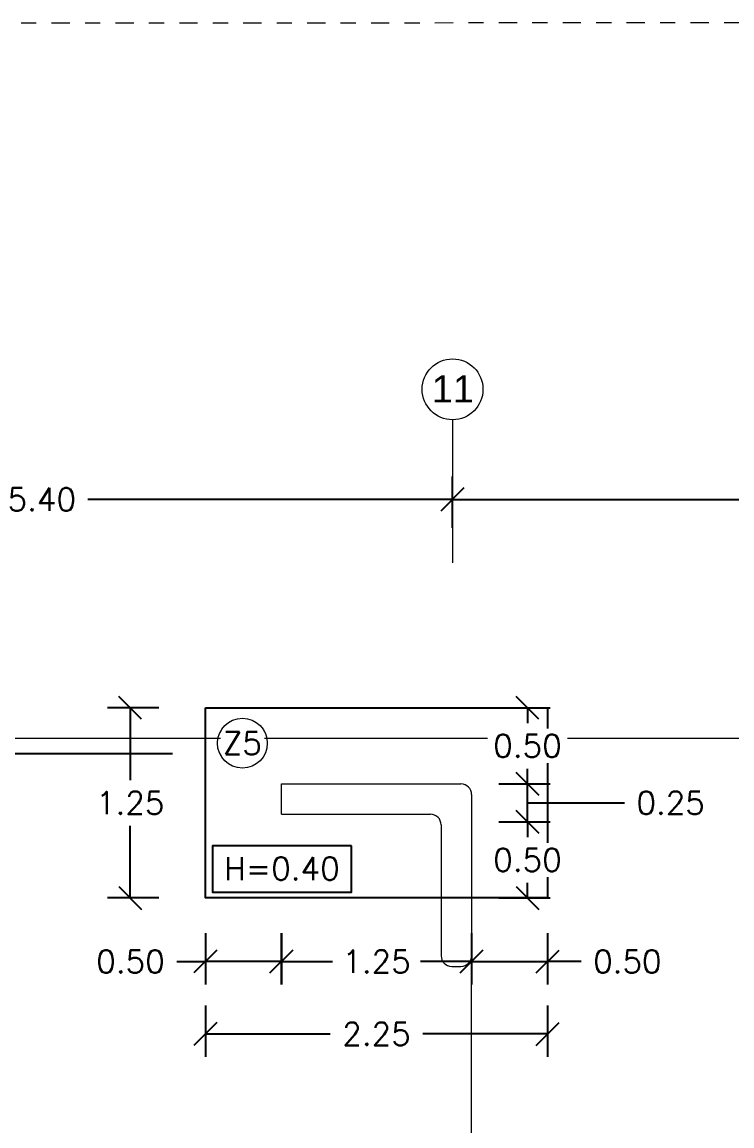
# Model space of a CAD drawing. Header units: metres. Extents: x -25 to 234, y -25 to 53.
# Drawn here: x 111.63 to 116.29, y 46.2 to 53.45 of the extents above; entities that cross this region are included whole.
import ezdxf

# ---------------------------------------------------------------- set-up
doc = ezdxf.new("R2010")
doc.units = ezdxf.units.M
doc.header["$LTSCALE"] = 0.1
doc.header["$MEASUREMENT"] = 0
doc.header["$PDMODE"] = 66
for name, pattern in [('ACAD_ISO10W100', [18, 12, -3, 0, -3]), ('CONTINUA', [0]), ('Grid Line 1_2_', [22.225, 12.7, -3.175, 3.175, -3.175])]:
    doc.linetypes.add(name, pattern=pattern)
for name, color, linetype, lineweight in [('0-S-GRID', 1, 'Continuous', 9), ('0-S-GRID-IDEN', 1, 'Continuous', 9), ('A-WALL', 7, 'Continuous', 5), ('piso', 253, 'Continuous', 0)]:
    doc.layers.add(name, color=color, linetype=linetype, lineweight=lineweight)
for name, color, linetype in [('001-DIMTEXTO', 4, 'Continuous'), ('DIMENSIONES', 7, 'Continuous'), ('DIMTEXTO', 4, 'Continuous'), ('ZAPATAS', 6, 'Continuous')]:
    doc.layers.add(name, color=color, linetype=linetype)
doc.layers.add('SOLAR', color=7, linetype='ACAD_ISO10W100', lineweight=9, true_color=0xff1414)
doc.styles.add('Arial_2', font='arial.ttf', dxfattribs={"height": 0.2})
doc.styles.add('SMPLEX', font='simplex.shx')
doc.dimstyles.new('DIM-75', dxfattribs={"dimscale": 0.75, "dimtxt": 0.2, "dimasz": 0.2, "dimexe": 0.2, "dimexo": 0.2, "dimgap": 0.1, "dimtad": 0, "dimtih": 1, "dimtoh": 1, "dimzin": 0, "dimdsep": 46, "dimtxsty": 'SMPLEX', "dimblk1": 'OBLIQUE', "dimblk2": 'OBLIQUE', "dimsah": 1, "dimcen": 0.2, "dimclrd": 4, "dimclre": 4, "dimclrt": 4, "dimadec": 0, "dimazin": 0, "dimtfac": 1, "dimtmove": 1, "dimatfit": 3, "dimldrblk": 'OPEN30', "dimfxl": 0.25, "dimfxlon": 1, "dimtfill": 1, "dimtolj": 1, "dimtzin": 0, "dimarcsym": 0})

# ---------------------------------------------------------------- blocks, each defined once
blk = doc.blocks.new('PL MUEBLES 1N NASAS 09')
at = {"layer": 'A-WALL', "color": 4}
for p, q in [((67.6305, 52.9481), (68.8105, 52.9481)), ((68.8805, 52.8781), (68.8805, 51.8181)), ((67.6305, 52.7481), (68.6105, 52.7481)), ((68.6805, 52.6781), (68.6805, 51.8181)), ((68.7505, 51.7481), (68.8105, 51.7481))]:
    blk.add_line(p, q, dxfattribs=at)
at = {"layer": 'A-WALL', "color": 4, "transparency": 33554684}
blk.add_line((67.6305, 52.7481), (67.6305, 52.9481), dxfattribs=at)
at = {"layer": 'A-WALL', "color": 4}
for centre, start, end in [((68.8105, 52.8781), 0, 90), ((68.6105, 52.6781), 0, 90), ((68.7505, 51.8181), 180, 270), ((68.8105, 51.8181), 270, 0)]:
    blk.add_arc(centre, 0.07, start, end, dxfattribs=at)
at = {"layer": 'piso', "color": 4}
blk.add_line((64.2305, 53.2481), (74.0805, 53.2481), dxfattribs=at)
at = {"layer": 'piso', "color": 4, "transparency": 33554687}
blk.add_line((68.8805, 48.0781), (68.8805, 51.8181), dxfattribs=at)
blk = doc.blocks.new('_Oblique')
at = {"color": 0, "linetype": 'ByBlock', "lineweight": -2}
blk.add_line((-0.5, -0.5), (0.5, 0.5), dxfattribs=at)
blk = doc.blocks.new('*D800')
at = {"layer": 'Defpoints', "color": 0, "ltscale": 0.2, "transparency": 16777216}
for p in [(126.7741, -0.1355), (121.8741, -0.5517), (126.7741, -0.5517)]:
    blk.add_point(p, dxfattribs=at)
at = {"layer": 'DIMTEXTO', "color": 4, "lineweight": -2, "ltscale": 0.2, "transparency": 16777216}
for p, q in [((121.8741, -0.323), (121.8741, 0.0145)), ((126.7741, -0.323), (126.7741, 0.0145)), ((121.8741, -0.1355), (124.0205, -0.1355)), ((126.7741, -0.1355), (124.6277, -0.1355))]:
    blk.add_line(p, q, dxfattribs=at)
at = {"layer": 'DIMTEXTO', "color": 4, "lineweight": -2, "ltscale": 0.2, "transparency": 16777216, "xscale": 0.15, "yscale": 0.15, "zscale": 0.15, "rotation": 180}
blk.add_blockref('_Oblique', (121.8741, -0.1355), dxfattribs=at)
at = {"layer": 'DIMTEXTO', "color": 4, "lineweight": -2, "ltscale": 0.2, "transparency": 16777216, "xscale": 0.15, "yscale": 0.15, "zscale": 0.15}
blk.add_blockref('_Oblique', (126.7741, -0.1355), dxfattribs=at)
at = {"layer": 'DIMTEXTO', "color": 4, "ltscale": 0.2, "transparency": 16777216, "insert": (124.3241, -0.1355), "char_height": 0.15, "attachment_point": 5, "style": 'SMPLEX', "bg_fill": 3, "box_fill_scale": 1.25, "bg_fill_color": 256, "bg_fill_true_color": 13158600, "bg_fill_transparency": 0}
blk.add_mtext('\\A1;4.90', dxfattribs=at)
blk = doc.blocks.new('_Open30')
at = {"layer": 'DIMTEXTO', "color": 0, "lineweight": -2}
for p, q in [((-1, 0.268), (0, 0)), ((0, 0), (-1, -0.268)), ((0, 0), (-1, 0))]:
    blk.add_line(p, q, dxfattribs=at)
blk = doc.blocks.new('*D788')
at = {"layer": 'Defpoints', "color": 0, "ltscale": 0.2, "transparency": 16777216}
for p in [(121.8741, -0.1355), (116.4741, -0.5517), (121.8741, -0.5517)]:
    blk.add_point(p, dxfattribs=at)
at = {"layer": 'DIMTEXTO', "color": 4, "lineweight": -2, "ltscale": 0.2, "transparency": 16777216}
for p, q in [((116.4741, -0.323), (116.4741, 0.0145)), ((121.8741, -0.323), (121.8741, 0.0145)), ((116.4741, -0.1355), (118.8705, -0.1355)), ((121.8741, -0.1355), (119.4777, -0.1355))]:
    blk.add_line(p, q, dxfattribs=at)
at = {"layer": 'DIMTEXTO', "color": 4, "lineweight": -2, "ltscale": 0.2, "transparency": 16777216, "xscale": 0.15, "yscale": 0.15, "zscale": 0.15, "rotation": 180}
blk.add_blockref('_Oblique', (116.4741, -0.1355), dxfattribs=at)
at = {"layer": 'DIMTEXTO', "color": 4, "lineweight": -2, "ltscale": 0.2, "transparency": 16777216, "xscale": 0.15, "yscale": 0.15, "zscale": 0.15}
blk.add_blockref('_Oblique', (121.8741, -0.1355), dxfattribs=at)
at = {"layer": 'DIMTEXTO', "color": 4, "ltscale": 0.2, "transparency": 16777216, "insert": (119.1741, -0.1355), "char_height": 0.15, "attachment_point": 5, "style": 'SMPLEX', "bg_fill": 3, "box_fill_scale": 1.25, "bg_fill_color": 256, "bg_fill_true_color": 13158600, "bg_fill_transparency": 0}
blk.add_mtext('\\A1;5.40', dxfattribs=at)
blk = doc.blocks.new('*D933')
at = {"layer": 'Defpoints', "color": 0, "linetype": 'CONTINUA', "transparency": 16777216}
for p in [(120.7491, -2.2559), (121.9991, -2.2559), (121.9991, -3.174)]:
    blk.add_point(p, dxfattribs=at)
at = {"layer": 'DIMENSIONES', "color": 4, "linetype": 'CONTINUA', "lineweight": -2, "transparency": 16777216}
for p, q in [((120.7491, -2.9865), (120.7491, -3.324)), ((121.9991, -2.9865), (121.9991, -3.324)), ((120.7491, -3.174), (121.0848, -3.174)), ((121.9991, -3.174), (121.6634, -3.174))]:
    blk.add_line(p, q, dxfattribs=at)
at = {"layer": 'DIMENSIONES', "color": 4, "linetype": 'CONTINUA', "lineweight": -2, "transparency": 16777216, "xscale": 0.15, "yscale": 0.15, "zscale": 0.15, "rotation": 180}
blk.add_blockref('_Oblique', (120.7491, -3.174), dxfattribs=at)
at = {"layer": 'DIMENSIONES', "color": 4, "linetype": 'CONTINUA', "lineweight": -2, "transparency": 16777216, "xscale": 0.15, "yscale": 0.15, "zscale": 0.15}
blk.add_blockref('_Oblique', (121.9991, -3.174), dxfattribs=at)
at = {"layer": 'DIMENSIONES', "color": 4, "linetype": 'CONTINUA', "transparency": 16777216, "insert": (121.3741, -3.174), "char_height": 0.15, "attachment_point": 5, "style": 'SMPLEX', "bg_fill": 3, "box_fill_scale": 1.25, "bg_fill_color": 256, "bg_fill_true_color": 13158600, "bg_fill_transparency": 0}
blk.add_mtext('\\A1;1.25', dxfattribs=at)
blk = doc.blocks.new('*D934')
at = {"layer": 'Defpoints', "color": 0, "linetype": 'CONTINUA', "transparency": 16777216}
for p in [(121.9991, -2.0059), (122.3664, -2.0059), (121.9991, -2.2559)]:
    blk.add_point(p, dxfattribs=at)
at = {"layer": 'DIMENSIONES', "color": 4, "linetype": 'CONTINUA', "lineweight": -2, "transparency": 16777216}
for p, q in [((122.1789, -2.0059), (122.5164, -2.0059)), ((122.3664, -2.2559), (122.3664, -2.0059)), ((122.3664, -2.1309), (122.8539, -2.1309)), ((122.8539, -2.1309), (123.0039, -2.1309)), ((122.1789, -2.2559), (122.5164, -2.2559))]:
    blk.add_line(p, q, dxfattribs=at)
at = {"layer": 'DIMENSIONES', "color": 4, "linetype": 'CONTINUA', "lineweight": -2, "transparency": 16777216, "xscale": 0.15, "yscale": 0.15, "zscale": 0.15}
for p, rotation in [((122.3664, -2.0059), 90), ((122.3664, -2.2559), 270)]:
    blk.add_blockref('_Oblique', p, dxfattribs=dict(at, rotation=rotation))
at = {"layer": 'DIMENSIONES', "color": 4, "linetype": 'CONTINUA', "transparency": 16777216, "insert": (123.3074, -2.1309), "char_height": 0.15, "attachment_point": 5, "style": 'SMPLEX', "bg_fill": 3, "box_fill_scale": 1.25, "bg_fill_color": 256, "bg_fill_true_color": 13158600, "bg_fill_transparency": 0}
blk.add_mtext('\\A1;0.25', dxfattribs=at)
blk = doc.blocks.new('*D937')
at = {"layer": 'Defpoints', "color": 0, "linetype": 'CONTINUA', "transparency": 16777216}
for p in [(120.2491, -2.7559), (122.4991, -2.7559), (122.4991, -3.6499)]:
    blk.add_point(p, dxfattribs=at)
at = {"layer": 'DIMENSIONES', "color": 4, "linetype": 'CONTINUA', "lineweight": -2, "transparency": 16777216}
for p, q in [((120.2491, -3.4624), (120.2491, -3.7999)), ((122.4991, -3.4624), (122.4991, -3.7999)), ((120.2491, -3.6499), (121.0705, -3.6499)), ((122.4991, -3.6499), (121.6777, -3.6499))]:
    blk.add_line(p, q, dxfattribs=at)
at = {"layer": 'DIMENSIONES', "color": 4, "linetype": 'CONTINUA', "lineweight": -2, "transparency": 16777216, "xscale": 0.15, "yscale": 0.15, "zscale": 0.15, "rotation": 180}
blk.add_blockref('_Oblique', (120.2491, -3.6499), dxfattribs=at)
at = {"layer": 'DIMENSIONES', "color": 4, "linetype": 'CONTINUA', "lineweight": -2, "transparency": 16777216, "xscale": 0.15, "yscale": 0.15, "zscale": 0.15}
blk.add_blockref('_Oblique', (122.4991, -3.6499), dxfattribs=at)
at = {"layer": 'DIMENSIONES', "color": 4, "linetype": 'CONTINUA', "transparency": 16777216, "insert": (121.3741, -3.6499), "char_height": 0.15, "attachment_point": 5, "style": 'SMPLEX', "bg_fill": 3, "box_fill_scale": 1.25, "bg_fill_color": 256, "bg_fill_true_color": 13158600, "bg_fill_transparency": 0}
blk.add_mtext('\\A1;2.25', dxfattribs=at)
blk = doc.blocks.new('*D938')
at = {"layer": 'Defpoints', "color": 0, "linetype": 'CONTINUA', "transparency": 16777216}
for p in [(119.7555, -1.5059), (120.2491, -1.5059), (120.2491, -2.7559)]:
    blk.add_point(p, dxfattribs=at)
at = {"layer": 'DIMENSIONES', "color": 4, "linetype": 'CONTINUA', "lineweight": -2, "transparency": 16777216}
for p, q in [((119.943, -1.5059), (119.6055, -1.5059)), ((119.7555, -1.5059), (119.7555, -1.9809)), ((119.7555, -2.7559), (119.7555, -2.2809)), ((119.943, -2.7559), (119.6055, -2.7559))]:
    blk.add_line(p, q, dxfattribs=at)
at = {"layer": 'DIMENSIONES', "color": 4, "linetype": 'CONTINUA', "lineweight": -2, "transparency": 16777216, "xscale": 0.15, "yscale": 0.15, "zscale": 0.15}
for p, rotation in [((119.7555, -1.5059), 90), ((119.7555, -2.7559), 270)]:
    blk.add_blockref('_Oblique', p, dxfattribs=dict(at, rotation=rotation))
at = {"layer": 'DIMENSIONES', "color": 4, "linetype": 'CONTINUA', "transparency": 16777216, "insert": (119.7555, -2.1309), "char_height": 0.15, "attachment_point": 5, "style": 'SMPLEX', "bg_fill": 3, "box_fill_scale": 1.25, "bg_fill_color": 256, "bg_fill_true_color": 13158600, "bg_fill_transparency": 0}
blk.add_mtext('\\A1;1.25', dxfattribs=at)
blk = doc.blocks.new('*D939')
at = {"layer": 'Defpoints', "color": 0, "linetype": 'CONTINUA', "transparency": 16777216}
for p in [(121.9991, -2.2559), (121.9991, -2.7559), (122.3664, -2.7559)]:
    blk.add_point(p, dxfattribs=at)
at = {"layer": 'DIMENSIONES', "color": 4, "linetype": 'CONTINUA', "lineweight": -2, "transparency": 16777216}
for p, q in [((122.1789, -2.2559), (122.5164, -2.2559)), ((122.3664, -2.2559), (122.3664, -2.3559)), ((122.3664, -2.7559), (122.3664, -2.6559)), ((122.1789, -2.7559), (122.5164, -2.7559))]:
    blk.add_line(p, q, dxfattribs=at)
at = {"layer": 'DIMENSIONES', "color": 4, "linetype": 'CONTINUA', "lineweight": -2, "transparency": 16777216, "xscale": 0.15, "yscale": 0.15, "zscale": 0.15}
for p, rotation in [((122.3664, -2.2559), 90), ((122.3664, -2.7559), 270)]:
    blk.add_blockref('_Oblique', p, dxfattribs=dict(at, rotation=rotation))
at = {"layer": 'DIMENSIONES', "color": 4, "linetype": 'CONTINUA', "transparency": 16777216, "insert": (122.3664, -2.5059), "char_height": 0.15, "attachment_point": 5, "style": 'SMPLEX', "bg_fill": 3, "box_fill_scale": 1.25, "bg_fill_color": 256, "bg_fill_true_color": 13158600, "bg_fill_transparency": 0}
blk.add_mtext('\\A1;0.50', dxfattribs=at)
blk = doc.blocks.new('*D940')
at = {"layer": 'Defpoints', "color": 0, "linetype": 'CONTINUA', "transparency": 16777216}
for p in [(120.2491, -2.2559), (120.7486, -2.2559), (120.2491, -3.174)]:
    blk.add_point(p, dxfattribs=at)
at = {"layer": 'DIMENSIONES', "color": 4, "linetype": 'CONTINUA', "lineweight": -2, "transparency": 16777216}
for p, q in [((120.2491, -2.9865), (120.2491, -3.324)), ((120.7486, -2.9865), (120.7486, -3.324)), ((120.061, -3.174), (120.2491, -3.174)), ((120.7486, -3.174), (120.2491, -3.174))]:
    blk.add_line(p, q, dxfattribs=at)
at = {"layer": 'DIMENSIONES', "color": 4, "linetype": 'CONTINUA', "lineweight": -2, "transparency": 16777216, "xscale": 0.15, "yscale": 0.15, "zscale": 0.15, "rotation": 180}
blk.add_blockref('_Oblique', (120.2491, -3.174), dxfattribs=at)
at = {"layer": 'DIMENSIONES', "color": 4, "linetype": 'CONTINUA', "lineweight": -2, "transparency": 16777216, "xscale": 0.15, "yscale": 0.15, "zscale": 0.15}
blk.add_blockref('_Oblique', (120.7486, -3.174), dxfattribs=at)
at = {"layer": 'DIMENSIONES', "color": 4, "linetype": 'CONTINUA', "transparency": 16777216, "insert": (119.7574, -3.174), "char_height": 0.15, "attachment_point": 5, "style": 'SMPLEX', "bg_fill": 3, "box_fill_scale": 1.25, "bg_fill_color": 256, "bg_fill_true_color": 13158600, "bg_fill_transparency": 0}
blk.add_mtext('\\A1;0.50', dxfattribs=at)
blk = doc.blocks.new('*D935')
at = {"layer": 'Defpoints', "color": 0, "linetype": 'CONTINUA', "transparency": 16777216}
for p in [(121.9991, -2.2559), (122.4991, -2.2559), (122.4991, -3.174)]:
    blk.add_point(p, dxfattribs=at)
at = {"layer": 'DIMENSIONES', "color": 4, "linetype": 'CONTINUA', "lineweight": -2, "transparency": 16777216}
for p, q in [((121.9991, -2.9865), (121.9991, -3.324)), ((122.4991, -2.9865), (122.4991, -3.324)), ((121.9991, -3.174), (122.4991, -3.174)), ((122.7194, -3.174), (122.4991, -3.174))]:
    blk.add_line(p, q, dxfattribs=at)
at = {"layer": 'DIMENSIONES', "color": 4, "linetype": 'CONTINUA', "lineweight": -2, "transparency": 16777216, "xscale": 0.15, "yscale": 0.15, "zscale": 0.15, "rotation": 180}
blk.add_blockref('_Oblique', (121.9991, -3.174), dxfattribs=at)
at = {"layer": 'DIMENSIONES', "color": 4, "linetype": 'CONTINUA', "lineweight": -2, "transparency": 16777216, "xscale": 0.15, "yscale": 0.15, "zscale": 0.15}
blk.add_blockref('_Oblique', (122.4991, -3.174), dxfattribs=at)
at = {"layer": 'DIMENSIONES', "color": 4, "linetype": 'CONTINUA', "transparency": 16777216, "insert": (123.023, -3.174), "char_height": 0.15, "attachment_point": 5, "style": 'SMPLEX', "bg_fill": 3, "box_fill_scale": 1.25, "bg_fill_color": 256, "bg_fill_true_color": 13158600, "bg_fill_transparency": 0}
blk.add_mtext('\\A1;0.50', dxfattribs=at)
blk = doc.blocks.new('*D936')
at = {"layer": 'Defpoints', "color": 0, "linetype": 'CONTINUA', "transparency": 16777216}
for p in [(121.999, -1.5059), (122.3664, -1.5059), (121.999, -2.0059)]:
    blk.add_point(p, dxfattribs=at)
at = {"layer": 'DIMENSIONES', "color": 4, "linetype": 'CONTINUA', "lineweight": -2, "transparency": 16777216}
for p, q in [((122.1789, -1.5059), (122.5164, -1.5059)), ((122.3664, -1.5059), (122.3664, -1.6059)), ((122.3664, -2.0059), (122.3664, -1.9059)), ((122.1789, -2.0059), (122.5164, -2.0059))]:
    blk.add_line(p, q, dxfattribs=at)
at = {"layer": 'DIMENSIONES', "color": 4, "linetype": 'CONTINUA', "lineweight": -2, "transparency": 16777216, "xscale": 0.15, "yscale": 0.15, "zscale": 0.15}
for p, rotation in [((122.3664, -1.5059), 90), ((122.3664, -2.0059), 270)]:
    blk.add_blockref('_Oblique', p, dxfattribs=dict(at, rotation=rotation))
at = {"layer": 'DIMENSIONES', "color": 4, "linetype": 'CONTINUA', "transparency": 16777216, "insert": (122.3664, -1.7559), "char_height": 0.15, "attachment_point": 5, "style": 'SMPLEX', "bg_fill": 3, "box_fill_scale": 1.25, "bg_fill_color": 256, "bg_fill_true_color": 13158600, "bg_fill_transparency": 0}
blk.add_mtext('\\A1;0.50', dxfattribs=at)
blk = doc.blocks.new('A$C49d8b0bc')
at = {"layer": '0-S-GRID', "linetype": 'Grid Line 1_2_'}
blk.add_line((32.409, 24.3306), (32.409, 23.3906), dxfattribs=at)
blk.add_line((32.409, 24.3306), (32.409, 23.3906), dxfattribs=at)
at = {"layer": '0-S-GRID-IDEN'}
blk.add_circle((32.409, 24.5306), 0.2, dxfattribs=at)
at = {"layer": 'DIMTEXTO', "insert": (32.4112, 24.6228), "char_height": 0.17859, "width": 0.168354, "attachment_point": 2, "style": 'Arial_2'}
blk.add_mtext('11', dxfattribs=at)
at = {"layer": 'DIMENSIONES', "linetype": 'CONTINUA'}
dim = blk.add_linear_dim(base=(32.534, 20.7684), p1=(31.284, 21.6865), p2=(32.534, 21.6865), dimstyle='DIM-75', dxfattribs=at)
dim.commit()
dim.dimension.update_dxf_attribs({"geometry": '*D933', "text_midpoint": (31.909, 20.7684), "insert": (-89.4651, 23.9423)})
dim = blk.add_linear_dim(base=(32.9013, 21.9365), p1=(32.534, 21.6865), p2=(32.534, 21.9365), angle=90, dimstyle='DIM-75', dxfattribs=at)
dim.commit()
dim.dimension.update_dxf_attribs({"geometry": '*D934', "text_midpoint": (33.6138, 21.8115), "insert": (-89.4651, 23.9423)})
at = {"layer": 'DIMTEXTO', "ltscale": 0.2}
dim = blk.add_linear_dim(base=(37.309, 23.8068), p1=(32.409, 23.3906), p2=(37.309, 23.3906), dimstyle='DIM-75', override={"dimtmove": 1}, dxfattribs=at)
dim.commit()
dim.dimension.update_dxf_attribs({"geometry": '*D800', "text_midpoint": (34.859, 23.8068), "insert": (-89.4651, 23.9423)})
at = {"layer": 'ZAPATAS', "lineweight": 25}
blk.add_lwpolyline([(30.784, 22.4365), (33.034, 22.4365), (33.034, 21.1865), (30.784, 21.1865)], close=True, dxfattribs=at)
at = {"layer": 'DIMTEXTO', "ltscale": 0.2}
dim = blk.add_linear_dim(base=(32.409, 23.8068), p1=(27.009, 23.3906), p2=(32.409, 23.3906), dimstyle='DIM-75', override={"dimtmove": 1}, dxfattribs=at)
dim.commit()
dim.dimension.update_dxf_attribs({"geometry": '*D788', "text_midpoint": (29.709, 23.8068), "insert": (-89.4651, 23.9423)})
at = {"layer": 'DIMTEXTO', "color": 4, "insert": (31.0274, 22.2039), "char_height": 0.15, "attachment_point": 5, "rotation": 0, "style": 'SMPLEX', "bg_fill": 3, "box_fill_scale": 1.1, "bg_fill_color": 256, "bg_fill_true_color": 13158600, "bg_fill_transparency": 0}
blk.add_mtext('\\A1;Z5', dxfattribs=at)
at = {"layer": 'DIMENSIONES', "linetype": 'CONTINUA'}
dim = blk.add_linear_dim(base=(32.9013, 22.4365), p1=(32.5339, 21.9365), p2=(32.5339, 22.4365), angle=90, dimstyle='DIM-75', dxfattribs=at)
dim.commit()
dim.dimension.update_dxf_attribs({"geometry": '*D936', "text_midpoint": (32.9013, 22.1865), "insert": (-89.4651, 23.9423)})
dim = blk.add_linear_dim(base=(33.034, 20.2925), p1=(30.784, 21.1865), p2=(33.034, 21.1865), dimstyle='DIM-75', dxfattribs=at)
dim.commit()
dim.dimension.update_dxf_attribs({"geometry": '*D937', "text_midpoint": (31.909, 20.2925), "insert": (-89.4651, 23.9423)})
at = {"layer": '0-S-GRID-IDEN'}
blk.add_circle((31.0274, 22.2039), 0.164, dxfattribs=at)
at = {"layer": 'DIMENSIONES', "linetype": 'CONTINUA'}
for base, p1, p2, picture, middle in [((30.2904, 22.4365), (30.784, 21.1865), (30.784, 22.4365), '*D938', (30.2904, 21.8115)), ((32.9013, 21.1865), (32.534, 21.6865), (32.534, 21.1865), '*D939', (32.9013, 21.4365))]:
    dim = blk.add_linear_dim(base=base, p1=p1, p2=p2, angle=90, dimstyle='DIM-75', dxfattribs=at)
    dim.commit()
    dim.dimension.update_dxf_attribs({"geometry": picture, "text_midpoint": middle, "insert": (-89.4651, 23.9423)})
for base, p1, p2, picture, middle in [((30.784, 20.7684), (31.2835, 21.6865), (30.784, 21.6865), '*D940', (30.2923, 20.7684)), ((33.034, 20.7684), (32.534, 21.6865), (33.034, 21.6865), '*D935', (33.5579, 20.7684))]:
    dim = blk.add_linear_dim(base=base, p1=p1, p2=p2, dimstyle='DIM-75', dxfattribs=at)
    dim.commit()
    dim.dimension.update_dxf_attribs({"geometry": picture, "text_midpoint": middle, "dimtype": 128, "insert": (-89.4651, 23.9423)})
at = {"layer": 'DIMTEXTO', "color": 4}
blk.add_lwpolyline([(31.7445, 21.5302), (30.8321, 21.5302), (30.8321, 21.2246), (31.7445, 21.2246)], close=True, dxfattribs=at)
at = {"layer": 'DIMTEXTO', "color": 4, "insert": (31.2877, 21.3792), "char_height": 0.15, "attachment_point": 5, "rotation": 0, "style": 'SMPLEX', "bg_fill": 3, "box_fill_scale": 1.1, "bg_fill_color": 256, "bg_fill_true_color": 13158600, "bg_fill_transparency": 0}
blk.add_mtext('\\A1;H=0.40', dxfattribs=at)

msp = doc.modelspace()

# ---------------------------------------------------------------- linework, layer by layer
at = {"layer": 'SOLAR', "ltscale": 0.1}
msp.add_lwpolyline([(138.3877, 53.4542), (137.8837, 23.4551), (77.9742, 23.4552), (78.6393, 53.4445), (138.3877, 53.4542)], dxfattribs=at)
at = {"layer": 'ZAPATAS', "lineweight": 25}
msp.add_line((105.8643, 48.6456), (112.6143, 48.6456), dxfattribs=at)

# ---------------------------------------------------------------- block references
msp.add_blockref('PL MUEBLES 1N NASAS 09', (45.6997, -4.5024))

# ---------------------------------------------------------------- next in the draw order: block references
at = {"layer": '001-DIMTEXTO', "linetype": 'CONTINUA'}
msp.add_blockref('A$C49d8b0bc', (82.0462, 26.5092), dxfattribs=at)

doc.saveas('drawing.dxf')
